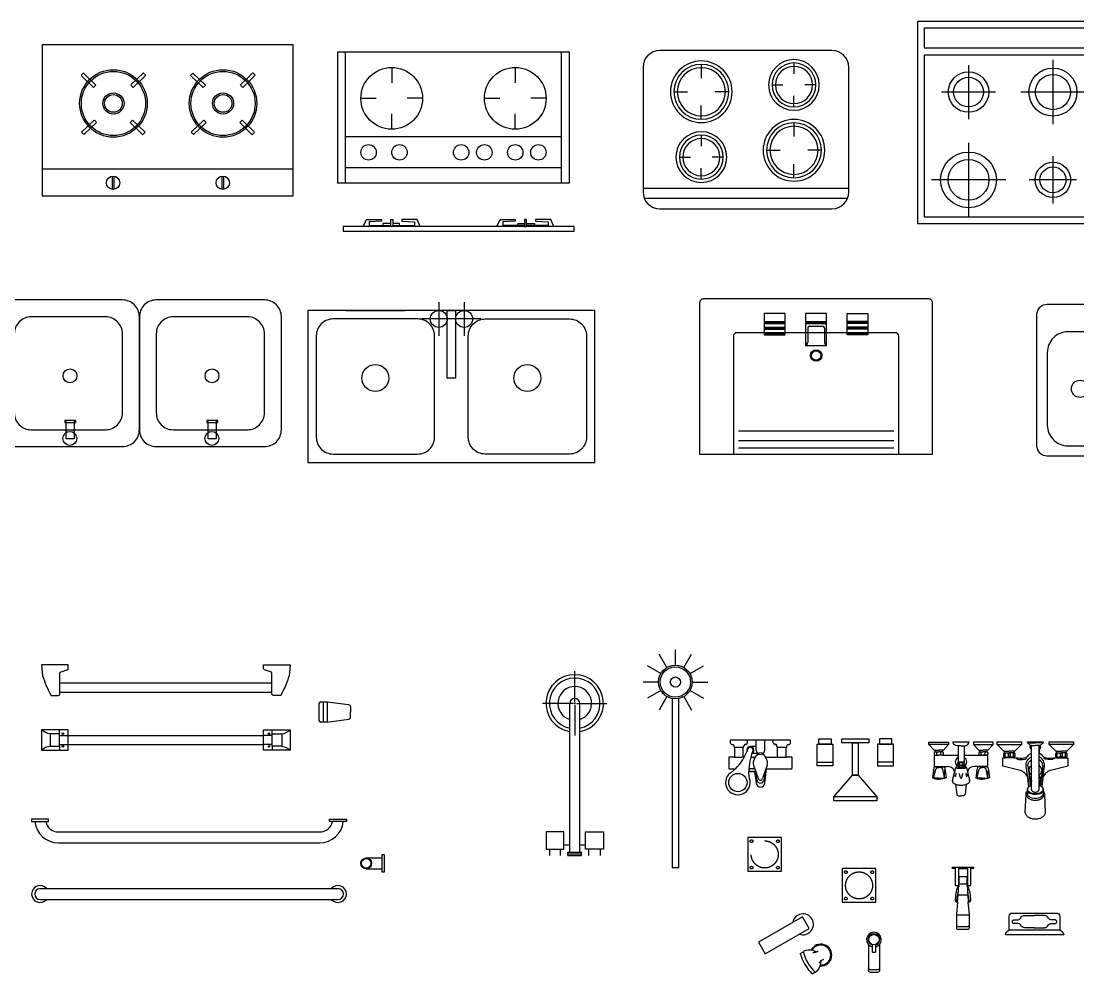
# Model space of a CAD drawing. Header units: millimetres. Extents: x 14385 to 129787, y 107826 to 186798.
# Drawn here: x 46606 to 49735, y 140502 to 143323 of the extents above; entities that cross this region are included whole.
import ezdxf

# ---------------------------------------------------------------- set-up
doc = ezdxf.new("R2010")
doc.units = ezdxf.units.MM
doc.header["$LTSCALE"] = 1000
for name, pattern in [('HIDDEN', [1.875, 1.25, -0.625]), ('HIDDEN2', [0.1875, 0.125, -0.0625]), ('HIDDENX2', [0.75, 0.5, -0.25])]:
    doc.linetypes.add(name, pattern=pattern)
doc.layers.add('FF-FIXT', color=31, linetype='Continuous')

# ---------------------------------------------------------------- blocks, each defined once
blk = doc.blocks.new('A$CA0C0')
at = {"color": 8}
blk.add_line((0.0429, 0.1872), (0.0409, 0.1872), dxfattribs=at)
at = {"color": 35}
for p, q in [((0.0064, 0.0688), (0.0064, 0.0547)), ((0.0533, 0.0688), (0.0533, 0.0547))]:
    blk.add_line(p, q, dxfattribs=at)
at = {"color": 0, "linetype": 'Continuous'}
blk.add_lwpolyline([(0.0004, 0.0003), (0.0028, 0.0545, -0.138318), (0.0046, 0.0611, -0.037038), (0.0064, 0.0636), (0.0064, 0.0688, -0.166556), (0.0079, 0.0731, -0.053572), (0.0104, 0.0757), (0.0079, 0.1022, 0.262594), (-0.0151, 0.1242), (-0.0661, 0.1372), (-0.0661, 0.1622), (-0.0611, 0.1622), (-0.0611, 0.1642), (-0.0631, 0.1662), (-0.0631, 0.1742), (-0.0611, 0.1762), (-0.0611, 0.1812), (-0.0631, 0.1812), (-0.0831, 0.2012), (-0.0831, 0.2092), (-0.0691, 0.2092), (-0.0481, 0.2092), (-0.0111, 0.2092), (-0.0111, 0.2012), (-0.0311, 0.1812), (-0.0331, 0.1812), (-0.0331, 0.1762), (-0.0311, 0.1742), (-0.0311, 0.1662), (-0.0331, 0.1642), (-0.0331, 0.1622), (-0.0221, 0.1622, 0.124787), (0.0019, 0.1632, 0.150148), (0.0079, 0.1672, -0.138484), (0.0189, 0.1767), (0.0189, 0.1872), (0.0169, 0.1872, -0.300347), (0.0162, 0.1982), (0.0159, 0.1982), (0.0069, 0.2062), (0.0069, 0.2092), (0.0189, 0.2092), (0.0409, 0.2092), (0.0529, 0.2092), (0.0529, 0.2062), (0.0439, 0.1982), (0.0435, 0.1982, -0.300347), (0.0429, 0.1872), (0.0409, 0.1872), (0.0409, 0.1767, -0.138484), (0.0519, 0.1672, 0.150148), (0.0579, 0.1632, 0.124787), (0.0819, 0.1622), (0.0929, 0.1622), (0.0929, 0.1642), (0.0909, 0.1662), (0.0909, 0.1742), (0.0929, 0.1762), (0.0929, 0.1812), (0.0909, 0.1812), (0.0709, 0.2012), (0.0709, 0.2092), (0.1079, 0.2092), (0.1289, 0.2092), (0.1429, 0.2092), (0.1429, 0.2012), (0.1229, 0.1812), (0.1209, 0.1812), (0.1209, 0.1762), (0.1229, 0.1742), (0.1229, 0.1662), (0.1209, 0.1642), (0.1209, 0.1622), (0.1259, 0.1622), (0.1259, 0.1372), (0.0749, 0.1242, 0.262594), (0.0519, 0.1022), (0.0493, 0.0757, -0.053572), (0.0518, 0.0731, -0.166556), (0.0533, 0.0688), (0.0533, 0.0634, -0.034344), (0.0549, 0.0611, -0.138318), (0.0568, 0.0545), (0.0593, 0.0003, -0.137703), (0.0573, -0.0069, -0.107036), (0.0507, -0.0139, -0.080802), (0.0415, -0.0181, -0.068708), (0.0299, -0.0197, -0.068708), (0.0182, -0.0181, -0.080802), (0.009, -0.0139, -0.107036), (0.0025, -0.0069, -0.137703)], format="xyb", close=True, dxfattribs=at)
at = {"color": 35}
for points in [[(-0.0831, 0.2012), (-0.0111, 0.2012)], [(0.0069, 0.2062), (0.0299, 0.2062)], [(0.0162, 0.1982), (0.0189, 0.1982)], [(0.0189, 0.1982), (0.0299, 0.1982)], [(0.0189, 0.0682), (0.0189, 0.1982)], [(0.0529, 0.2062), (0.0299, 0.2062)], [(0.0409, 0.1982), (0.0299, 0.1982)], [(0.0435, 0.1982), (0.0409, 0.1982)], [(0.0409, 0.0682), (0.0409, 0.1982)], [(0.1429, 0.2012), (0.0709, 0.2012)], [(-0.0611, 0.1812), (-0.0471, 0.1812)], [(-0.0331, 0.1622), (-0.0611, 0.1622)], [(-0.0331, 0.1812), (-0.0471, 0.1812)], [(0.0929, 0.1762), (0.1069, 0.1762)], [(0.0929, 0.1622), (0.1209, 0.1622)], [(0.1209, 0.1762), (0.1069, 0.1762)]]:
    blk.add_lwpolyline(points, dxfattribs=at)
at = {"color": 39}
for points in [[(0.0179, 0.1982, 0.203453), (0.0172, 0.1979, 0.097163), (0.0164, 0.1967, 0.054131), (0.016, 0.1952, 0.041072), (0.0159, 0.1932, 0.041072), (0.016, 0.1911, 0.054131), (0.0164, 0.1896, 0.097163), (0.0172, 0.1884, 0.203453), (0.0179, 0.1882, 0.203453), (0.0185, 0.1884, 0.037953), (0.0189, 0.1889, 0.054131)], [(0.0189, 0.1975, 0.037953), (0.0185, 0.1979, 0.203453), (0.0179, 0.1982, 0.203453)], [(0.0419, 0.1982, -0.203453), (0.0425, 0.1979, -0.097163), (0.0433, 0.1967, -0.054131), (0.0437, 0.1952, -0.041072), (0.0439, 0.1932, -0.041072), (0.0437, 0.1911, -0.054131), (0.0433, 0.1896, -0.097163), (0.0425, 0.1884, -0.203453), (0.0419, 0.1882, -0.203453), (0.0412, 0.1884, -0.037953), (0.0409, 0.1889, -0.054131)], [(0.0409, 0.1975, -0.037953), (0.0412, 0.1979, -0.203453), (0.0419, 0.1982, -0.203453)], [(-0.0281, 0.1622, 0.205258), (-0.0201, 0.1572, 0.137424), (0.0049, 0.1602, 5.029097)], [(0.0079, 0.1032), (0.0029, 0.1362, -0.341063), (0.0189, 0.165, -0.987421)], [(0.0519, 0.1032), (0.0569, 0.1362, 0.341063), (0.0409, 0.165, 0.987421)], [(0.0879, 0.1622, -0.205258), (0.0799, 0.1572, -0.137424), (0.0549, 0.1602, -5.029097)], [(0.0079, 0.1382, -0.265345), (0.0189, 0.1564, -0.685598)], [(0.0079, 0.1382), (0.0158, 0.0788, 0.389882)], [(0.0519, 0.1382, 0.265345), (0.0409, 0.1564, 0.685598)], [(0.0519, 0.1382), (0.0439, 0.0788, -0.389882)], [(0.0129, 0.1002, -0.339407), (0.0189, 0.1061)], [(0.0189, 0.1038, 0.270156), (0.0149, 0.0992), (0.0176, 0.0795, 0.398282)], [(0.0469, 0.1002, 0.339407), (0.0409, 0.1061)], [(0.0409, 0.1038, -0.270156), (0.0449, 0.0992), (0.0421, 0.0795, -0.398282)], [(0.0064, 0.0636, 0.037038), (0.0046, 0.0611, 0.138318), (0.0028, 0.0545, 0.138318), (0.0046, 0.048, 0.107063), (0.0107, 0.0416, 0.080523), (0.0191, 0.0378, 0.068353), (0.0298, 0.0363, 0.068353), (0.0405, 0.0378, 0.080523), (0.0489, 0.0416, 0.107063), (0.0549, 0.048, 0.138318), (0.0568, 0.0545, 0.138318), (0.0549, 0.0611, 0.034344), (0.0533, 0.0634, 0.080523)], [(0.0065, 0.0675, 0.045176), (0.0064, 0.0663, 0.166556), (0.0079, 0.062, 0.10552), (0.0133, 0.0574, 0.068258), (0.0204, 0.0548, 0.054428), (0.0299, 0.0538, 0.054428), (0.0393, 0.0548, 0.068258), (0.0464, 0.0574, 0.10552), (0.0518, 0.062, 0.166556), (0.0533, 0.0663, 0.045176), (0.0532, 0.0675, 0.10552)]]:
    blk.add_lwpolyline(points, format="xyb", dxfattribs=at)
for points in [[(-0.0631, 0.1662), (-0.0591, 0.1662), (-0.0591, 0.1742), (-0.0631, 0.1742)], [(-0.0611, 0.1762), (-0.0471, 0.1762)], [(-0.0611, 0.1642), (-0.0471, 0.1642)], [(-0.0591, 0.1742), (-0.0561, 0.1762)], [(-0.0591, 0.1662), (-0.0571, 0.1642)], [(-0.0521, 0.1762), (-0.0501, 0.1742), (-0.0501, 0.1662), (-0.0521, 0.1642)], [(-0.0501, 0.1742), (-0.0471, 0.1742)], [(-0.0501, 0.1662), (-0.0471, 0.1662)], [(-0.0331, 0.1762), (-0.0471, 0.1762)], [(-0.0441, 0.1742), (-0.0471, 0.1742)], [(-0.0441, 0.1662), (-0.0471, 0.1662)], [(-0.0331, 0.1642), (-0.0471, 0.1642)], [(-0.0421, 0.1762), (-0.0441, 0.1742), (-0.0441, 0.1662), (-0.0421, 0.1642)], [(-0.0351, 0.1742), (-0.0381, 0.1762)], [(-0.0351, 0.1662), (-0.0371, 0.1642)], [(-0.0311, 0.1662), (-0.0351, 0.1662), (-0.0351, 0.1742), (-0.0311, 0.1742)], [(0.0909, 0.1662), (0.0949, 0.1662), (0.0949, 0.1742), (0.0909, 0.1742)], [(0.0929, 0.1812), (0.1069, 0.1812)], [(0.0929, 0.1642), (0.1069, 0.1642)], [(0.0949, 0.1742), (0.0979, 0.1762)], [(0.0949, 0.1662), (0.0969, 0.1642)], [(0.1019, 0.1762), (0.1039, 0.1742), (0.1039, 0.1662), (0.1019, 0.1642)], [(0.1039, 0.1742), (0.1069, 0.1742)], [(0.1039, 0.1662), (0.1069, 0.1662)], [(0.1209, 0.1812), (0.1069, 0.1812)], [(0.1099, 0.1742), (0.1069, 0.1742)], [(0.1099, 0.1662), (0.1069, 0.1662)], [(0.1209, 0.1642), (0.1069, 0.1642)], [(0.1119, 0.1762), (0.1099, 0.1742), (0.1099, 0.1662), (0.1119, 0.1642)], [(0.1189, 0.1742), (0.1159, 0.1762)], [(0.1189, 0.1662), (0.1169, 0.1642)], [(0.1229, 0.1662), (0.1189, 0.1662), (0.1189, 0.1742), (0.1229, 0.1742)]]:
    blk.add_lwpolyline(points, dxfattribs=at)
at = {"color": 8}
for points in [[(-0.0221, 0.1622, 0.124787), (0.0019, 0.1632, 0.150148), (0.0079, 0.1672, -0.138484), (0.0189, 0.1767, -0.763371)], [(0.0079, 0.1032), (0.0111, 0.0763, 0.344513)], [(0.0519, 0.1032), (0.0486, 0.0763, -0.344513)]]:
    blk.add_lwpolyline(points, format="xyb", dxfattribs=at)
at = {"color": 35}
for points in [[(0.0189, 0.0799, 0.054612), (0.0133, 0.0776, 0.10552), (0.0079, 0.0731, 0.166556), (0.0064, 0.0688, 0.166556), (0.0079, 0.0645, 0.10552), (0.0133, 0.0599, 0.068258), (0.0204, 0.0573, 0.054428), (0.0299, 0.0563, 0.054428), (0.0393, 0.0573, 0.068258), (0.0464, 0.0599, 0.10552), (0.0518, 0.0645, 0.166556), (0.0533, 0.0688, 0.166556), (0.0518, 0.0731, 0.10552), (0.0464, 0.0776, 0.053866), (0.0409, 0.0799, 0.054428)], [(0.0189, 0.0682, 0.130159), (0.0196, 0.0652, 0.106469), (0.0221, 0.0625, 0.084248), (0.0255, 0.0608, 0.073281), (0.0299, 0.0602, 0.073281), (0.0342, 0.0608, 0.084248), (0.0376, 0.0625, 0.106469), (0.0401, 0.0652, 0.130159), (0.0409, 0.0682, 0.130159)], [(0.0064, 0.0547, 0.166556), (0.0079, 0.0505, 0.10552), (0.0133, 0.0459, 0.068258), (0.0204, 0.0433, 0.054428), (0.0299, 0.0422, 0.054428), (0.0393, 0.0433, 0.068258), (0.0464, 0.0459, 0.10552), (0.0518, 0.0505, 0.166556), (0.0533, 0.0547, 0.166556)]]:
    blk.add_lwpolyline(points, format="xyb", dxfattribs=at)
at = {"color": 8}
blk.add_lwpolyline([(0.0099, 0.0752), (0.0099, 0.0761)], dxfattribs=at)
at = {"color": 39}
for centre, radius, start, end in [((0.0299, 0.1252), 0.019, 125.3765, 234.6235), ((0.0299, 0.1252), 0.012, 156.4435, 203.5565), ((0.0299, 0.1252), 0.019, 305.3765, 54.6235), ((0.0299, 0.1252), 0.012, 336.4435, 23.5565), ((0.0297, 0.0884), 0.0128, 148.0749, 157.9391), ((0.03, 0.0884), 0.0128, 22.0609, 31.9251), ((0.0299, 0.0852), 0.013, 147.7958, 205.2047), ((0.0299, 0.0852), 0.013, 334.7953, 32.2042)]:
    blk.add_arc(centre, radius, start, end, dxfattribs=at)
blk = doc.blocks.new('TS308BXP')
for p, q in [((-0.0089, -0.0115), (-0.0089, -0.0584)), ((0.009, -0.0115), (0.009, -0.0584)), ((-0.0089, -0.0584), (0.009, -0.0584)), ((-0.0523, -0.072), (-0.0397, -0.072)), ((-0.025, -0.1129), (-0.0158, -0.0751)), ((-0.0205, -0.0846), (-0.0197, -0.0913)), ((-0.0089, -0.0702), (-0.0089, -0.0734)), ((-0.0089, -0.0702), (0.009, -0.0702)), ((0.009, -0.0702), (0.009, -0.0734)), ((0.0159, -0.0751), (0.0251, -0.1129)), ((0.0517, -0.072), (0.0391, -0.072)), ((-0.0255, -0.1152), (-0.0255, -0.1151)), ((-0.016, -0.1249), (-0.0129, -0.1538)), ((0.0155, -0.1251), (0.0123, -0.1538)), ((-0.0071, -0.1588), (0, -0.1588)), ((0.0065, -0.1588), (-0.0005, -0.1588))]:
    blk.add_line(p, q)
at = {"color": 39}
for p, q in [((0.0199, -0.0846), (0.0194, -0.0895)), ((0.0256, -0.1151), (0.0256, -0.1152))]:
    blk.add_line(p, q, dxfattribs=at)
for points in [[(-0.0951, -0.0074), (-0.0951, 0)], [(-0.0951, 0), (-0.0367, 0), (-0.0367, -0.0074)], [(0.0243, 0), (-0.0243, 0)], [(0.0951, 0), (0.0367, 0), (0.0367, -0.0074)], [(0.0951, -0.0074), (0.0951, 0)], [(-0.0951, -0.0074), (-0.0795, -0.0242), (-0.0765, -0.0242)], [(-0.0765, -0.0284), (-0.0791, -0.0306), (-0.0791, -0.0368), (-0.0765, -0.0388)], [(-0.0765, -0.0242), (-0.0765, -0.0284)], [(-0.0367, -0.0074), (-0.0523, -0.0242), (-0.0553, -0.0242)], [(-0.0553, -0.0242), (-0.0553, -0.0284)], [(-0.0553, -0.0284), (-0.0527, -0.0306), (-0.0527, -0.0368), (-0.0553, -0.0388)], [(0.0367, -0.0074), (0.0523, -0.0242), (0.0553, -0.0242)], [(0.0553, -0.0284), (0.0527, -0.0306), (0.0527, -0.0368), (0.0553, -0.0388)], [(0.0553, -0.0242), (0.0553, -0.0284)], [(0.0951, -0.0074), (0.0795, -0.0242), (0.0765, -0.0242)], [(0.0765, -0.0242), (0.0765, -0.0284)], [(0.0765, -0.0284), (0.0791, -0.0306), (0.0791, -0.0368), (0.0765, -0.0388)], [(-0.0557, -0.0388), (-0.0089, -0.0388)], [(0.009, -0.0388), (0.0759, -0.0388)], [(-0.0767, -0.072), (-0.0767, -0.0732)], [(-0.0523, -0.0732), (-0.0523, -0.072)], [(0.0517, -0.0732), (0.0517, -0.072)], [(0.0759, -0.072), (0.0761, -0.072)], [(0.0761, -0.072), (0.0761, -0.0732)]]:
    blk.add_lwpolyline(points)
for points in [[(-0.0087, -0.0115), (-0.0104, -0.0115, -0.306892), (-0.0243, 0, -0.144693)], [(0.0087, -0.0115), (0.0105, -0.0115, 0.306892), (0.0244, 0, 0.144693)], [(0, -0.0115), (-0.0087, -0.0115, -0.306892)], [(0, -0.0115), (0.0087, -0.0115, 0.306892)], [(-0.0765, -0.0388), (-0.0795, -0.0408), (-0.0795, -0.0698, 0.486035), (-0.0767, -0.072)], [(0.0789, -0.0698), (0.0789, -0.0408, 0.414214), (0.0769, -0.0388), (0.0759, -0.0388)], [(-0.0767, -0.0732, 0.267309), (-0.0801, -0.0756, 0.037287), (-0.0847, -0.106, 0.091288), (-0.0645, -0.1102, 2.64258)], [(-0.0523, -0.0732, -0.267309), (-0.0489, -0.0756, -0.037287), (-0.0443, -0.106, -0.091288), (-0.0645, -0.1102, -2.64258)], [(-0.0158, -0.0751, 0.3077), (-0.0153, -0.0757, 0.053632), (-0.0111, -0.0769, 0.023671), (-0.0065, -0.0774, 0.016947), (0, -0.0777, 0.016947), (0.0066, -0.0774, 0.023671), (0.0112, -0.0769, 0.053632), (0.0154, -0.0757, 0.3077), (0.0159, -0.0751, 0.3077), (0.0154, -0.0744, 0.053632), (0.0112, -0.0732, 0.011239), (0.009, -0.0729, 0.016947)], [(-0.0089, -0.0729, 0.011239), (-0.0111, -0.0732, 0.053632), (-0.0153, -0.0744, 0.3077), (-0.0158, -0.0751, 0.3077)], [(-0.0089, -0.0734, 0.30319), (-0.0087, -0.0738, 0.055829), (-0.0063, -0.0745, 0.024787), (-0.0037, -0.0748, 0.017768), (0, -0.0749, 0.017768), (0.0038, -0.0748, 0.024787), (0.0064, -0.0745, 0.055829), (0.0088, -0.0738, 0.30319), (0.009, -0.0734, 0.30319)], [(0.0517, -0.0732, 0.267309), (0.0483, -0.0756, 0.037287), (0.0437, -0.106, 0.091288), (0.0639, -0.1102, 2.64258)], [(0.0761, -0.0732, -0.267309), (0.0795, -0.0756, -0.037287), (0.0841, -0.106, -0.091288), (0.0639, -0.1102, -2.64258)], [(0.0789, -0.0698, -0.486035), (0.0761, -0.072)], [(-0.025, -0.1129, 0.106666), (-0.0255, -0.1155, 0.181788), (-0.024, -0.1195, 0.102793), (-0.018, -0.124, 0.06216), (-0.0103, -0.1265, 0.0484), (0, -0.1275, 0.0484), (0.0104, -0.1265, 0.06216), (0.0181, -0.124, 0.102793), (0.0241, -0.1195, 0.181788), (0.0256, -0.1155, 0.106666), (0.0251, -0.1129, 0.102793)]]:
    blk.add_lwpolyline(points, format="xyb")
for points in [[(-0.0367, -0.0074), (-0.0951, -0.0074)], [(-0.0765, -0.0242), (-0.0659, -0.0242)], [(-0.0765, -0.0284), (-0.0659, -0.0284)], [(-0.0739, -0.0388), (-0.0717, -0.0368), (-0.0717, -0.0306), (-0.0739, -0.0284)], [(-0.0717, -0.0306), (-0.0689, -0.0284)], [(-0.0553, -0.0242), (-0.0659, -0.0242)], [(-0.0553, -0.0284), (-0.0659, -0.0284)], [(-0.0601, -0.0306), (-0.0629, -0.0284)], [(-0.0579, -0.0388), (-0.0601, -0.0368), (-0.0601, -0.0306), (-0.0579, -0.0284)], [(0.0367, -0.0074), (0.0951, -0.0074)], [(0.0553, -0.0242), (0.0659, -0.0242)], [(0.0553, -0.0284), (0.0659, -0.0284)], [(0.0579, -0.0388), (0.0601, -0.0368), (0.0601, -0.0306), (0.0579, -0.0284)], [(0.0601, -0.0306), (0.0629, -0.0284)], [(0.0765, -0.0242), (0.0659, -0.0242)], [(0.0765, -0.0284), (0.0659, -0.0284)], [(0.0717, -0.0306), (0.0689, -0.0284)], [(0.0739, -0.0388), (0.0717, -0.0368), (0.0717, -0.0306), (0.0739, -0.0284)], [(-0.0765, -0.0388), (-0.0659, -0.0388)], [(-0.0717, -0.0368), (-0.0689, -0.0388)], [(-0.0553, -0.0388), (-0.0659, -0.0388)], [(-0.0601, -0.0368), (-0.0629, -0.0388)], [(0.0553, -0.0388), (0.0659, -0.0388)], [(0.0601, -0.0368), (0.0629, -0.0388)], [(0.0765, -0.0388), (0.0659, -0.0388)], [(0.0717, -0.0368), (0.0689, -0.0388)], [(-0.0767, -0.0732), (-0.0523, -0.0732)], [(-0.0151, -0.0916), (-0.0159, -0.1023), (-0.0191, -0.1011), (-0.0207, -0.0955)], [(-0.0056, -0.0933), (-0.0025, -0.1059), (0.0026, -0.1059), (0.0057, -0.0933)], [(0.0145, -0.0911), (0.0153, -0.1023), (0.0185, -0.1011), (0.0205, -0.0942)], [(0.0761, -0.0732), (0.0517, -0.0732)]]:
    blk.add_lwpolyline(points, dxfattribs=at)
for points in [[(-0.0099, -0.0687, 0.040608), (-0.0091, -0.0685, 0.095588), (-0.0076, -0.0675, 0.10105), (-0.0065, -0.066, 0.105283), (-0.0062, -0.0643, 0.105283), (-0.0065, -0.0626, 0.10105), (-0.0076, -0.0611, 0.095588), (-0.0091, -0.0602, 0.040608), (-0.0099, -0.0599, 0.092055)], [(0.01, -0.0687, -0.040608), (0.0092, -0.0685, -0.095588), (0.0077, -0.0675, -0.10105), (0.0066, -0.066, -0.105283), (0.0063, -0.0643, -0.105283), (0.0066, -0.0626, -0.10105), (0.0077, -0.0611, -0.095588), (0.0092, -0.0602, -0.040608), (0.01, -0.0599, -0.092055)], [(-0.0847, -0.106, 0.167018), (-0.0803, -0.1046, 0.059643), (-0.0815, -0.0823, -3.293794)], [(-0.0645, -0.1068), (-0.0763, -0.1068, -0.256857), (-0.0803, -0.1046), (-0.0747, -0.0806, -0.295314), (-0.0645, -0.0748, -0.695222)], [(-0.0767, -0.072), (-0.0523, -0.072, -0.298825)], [(-0.0645, -0.1068), (-0.0527, -0.1068, 0.256857), (-0.0487, -0.1046), (-0.0543, -0.0806, 0.295314), (-0.0645, -0.0748, 0.695222)], [(-0.0443, -0.106, -0.167018), (-0.0487, -0.1046, -0.059643), (-0.0475, -0.0823, 3.293794)], [(0.0437, -0.106, 0.167018), (0.0481, -0.1046, 0.059643), (0.0469, -0.0823, -3.293794)], [(0.0639, -0.1068), (0.0521, -0.1068, -0.256857), (0.0481, -0.1046), (0.0537, -0.0806, -0.295314), (0.0639, -0.0748, -0.695222)], [(0.0761, -0.072), (0.0517, -0.072, 0.298825)], [(0.0639, -0.1068), (0.0757, -0.1068, 0.256857), (0.0797, -0.1046), (0.0741, -0.0806, 0.295314), (0.0639, -0.0748, 0.695222)], [(0.0841, -0.106, -0.167018), (0.0797, -0.1046, -0.059643), (0.0809, -0.0823, 3.293794)]]:
    blk.add_lwpolyline(points, format="xyb", dxfattribs=at)
blk.add_lwpolyline([(0, -0.0598, 0.092055), (-0.0018, -0.0602, 0.095588), (-0.0034, -0.0611, 0.10105), (-0.0044, -0.0626, 0.105283), (-0.0048, -0.0643, 0.105283), (-0.0044, -0.066, 0.10105), (-0.0034, -0.0675, 0.095588), (-0.0018, -0.0685, 0.092055), (0, -0.0688, 0.092055), (0.0019, -0.0685, 0.095588), (0.0035, -0.0675, 0.10105), (0.0045, -0.066, 0.105283), (0.0049, -0.0643, 0.105283), (0.0045, -0.0626, 0.10105), (0.0035, -0.0611, 0.095588), (0.0019, -0.0602, 0.092055)], format="xyb", close=True, dxfattribs=at)
for start, end in [(122.2278, 235.4154), (304.4767, 58.4244)]:
    blk.add_arc((0.0001, -0.059), 0.017, start, end, dxfattribs=at)
for centre, radius, start, end in [((-0.0019, -0.0643), 0.00916, 140.1022, 219.8978), ((0.002, -0.0643), 0.00916, 320.1022, 39.8978), ((-0.0397, -0.0929), 0.0209, 23.4502, 90), ((0.0391, -0.0929), 0.0209, 90, 156.5498), ((-0.0073, -0.1532), 0.0056, 186.0979, 272.3749), ((0.0068, -0.1532), 0.0056, 267.6251, 353.9021)]:
    blk.add_arc(centre, radius, start, end)
blk = doc.blocks.new('A$C9024')
at = {"color": 0, "linetype": 'Continuous'}
blk.add_lwpolyline([(0.0005, 0.0005, -0.172163), (0.0122, 0.0151), (0.0122, 0.0557, -0.414214), (0.0211, 0.0646), (0.1529, 0.0646, -0.414214), (0.1618, 0.0557), (0.1618, 0.0151, -0.172163), (0.1736, 0.0005)], format="xyb", close=True, dxfattribs=at)
at = {"color": 8}
for points in [[(0.0862, 0.0212), (0.0579, 0.0212, -0.223819), (0.0488, 0.0255), (0.0455, 0.0296, 0.223819), (0.0364, 0.0338), (0.0265, 0.0338, -0.414214), (0.0215, 0.0388), (0.0215, 0.0396, -0.414214), (0.0265, 0.0446), (0.0362, 0.0446, 0.230759), (0.0455, 0.0492), (0.0488, 0.0534, -0.230759), (0.0581, 0.0579), (0.087, 0.0579)], [(0.0862, 0.0212), (0.1162, 0.0212, 0.223819), (0.1253, 0.0255), (0.1286, 0.0296, -0.223819), (0.1377, 0.0338), (0.1475, 0.0338, 0.414214), (0.1525, 0.0388), (0.1525, 0.0396, 0.414214), (0.1475, 0.0446), (0.1379, 0.0446, -0.230759), (0.1286, 0.0492), (0.1253, 0.0534, 0.230759), (0.116, 0.0579), (0.087, 0.0579)]]:
    blk.add_lwpolyline(points, format="xyb", dxfattribs=at)
blk.add_lwpolyline([(0.0122, 0.0148), (0.1623, 0.0148)], dxfattribs=at)
blk = doc.blocks.new('A$C4C12256C')
at = {"color": 39}
for p, q in [((-450, 5, 0), (-450, 95, 0)), ((-450, 2.5, 0), (-450, -2.5, 0)), ((-455, 0, 0), (-545, 0, 0)), ((-452.5, 0, 0), (-447.5, 0, 0)), ((-450, -5, 0), (-450, -95, 0)), ((-445, 0, 0), (-355, 0, 0))]:
    blk.add_line(p, q, dxfattribs=at)
at = {"color": 0, "linetype": 'Continuous'}
for p, q in [((-30, 32.1, 0), (-30, 15, 0)), ((-30, 32.1, 0), (-30, 15, 0)), ((-10, 15), (-450, 15, 0)), ((0, 20), (-10, 20)), ((-10, -20), (-10, 20)), ((-5, -20), (-5, 20)), ((0, -20), (0, 20)), ((-10, -15), (-450, -15, 0)), ((-30, -15, 0), (-30, -32.1, 0)), ((-30, -15, 0), (-30, -32.1, 0)), ((0, -20), (-10, -20))]:
    blk.add_line(p, q, dxfattribs=at)
at = {"color": 0, "linetype": 'Continuous', "elevation": 0}
for points in [[(-18, 32.1), (-69.4, 32.1), (-69.4, 84.9), (-18, 84.9)], [(-18, -32.1), (-69.4, -32.1), (-69.4, -84.9), (-18, -84.9)]]:
    blk.add_lwpolyline(points, close=True, dxfattribs=at)
for points in [[(-18, 75.2), (0, 75.2)], [(0, 41.8), (-18, 41.8)], [(0, -41.8), (-18, -41.8)], [(-18, -75.2), (0, -75.2)]]:
    blk.add_lwpolyline(points, dxfattribs=at)
at = {"color": 0, "linetype": 'Continuous'}
blk.add_arc((-450, 0, 0), 85, 11.537, 348.463, dxfattribs=at)
at = {"color": 39}
for radius, start, end in [(75, 11.537, 348.463), (15, 90, 270)]:
    blk.add_arc((-450, 0, 0), radius, start, end, dxfattribs=at)
at = {"color": 35}
blk.add_arc((-450, 0, 0), 50, 17.4576, 342.5424, dxfattribs=at)
blk = doc.blocks.new('A$C1F4B1202')
at = {"color": 39}
for p, q in [((-219, 320.2), (-256.4, 356.1)), ((-212.3, 327.6), (-249.5, 363.3)), ((-109.1, 328.1), (-71.8, 363.9)), ((-102.2, 320.8), (-64.9, 356.7)), ((105.5, 320.2), (68.1, 356.1)), ((112.3, 327.6), (75.1, 363.3)), ((215.5, 328.1), (252.7, 363.9)), ((222.3, 320.8), (259.6, 356.7)), ((-254.5, 188.3), (-217.3, 224.1)), ((-66.8, 187.7), (-104, 223.5)), ((70, 188.3), (107.3, 224.1)), ((257.7, 187.7), (220.5, 223.5)), ((-247.6, 181.1), (-210.2, 217)), ((-73.8, 180.5), (-111.1, 216.5)), ((77, 181.1), (114.3, 217)), ((250.8, 180.5), (213.4, 216.5)), ((-163.2, 18.7), (-163.2, 58.2)), ((-158.2, 18.8), (-158.2, 58.1)), ((161.3, 18.7), (161.3, 58.2)), ((166.3, 18.8), (166.3, 58.1))]:
    blk.add_line(p, q, dxfattribs=at)
at = {"color": 35}
blk.add_line((371.9, 78.3), (-371.9, 78.3), dxfattribs=at)
at = {"color": 0, "linetype": 'Continuous'}
blk.add_lwpolyline([(-371.9, 0), (371.9, 0), (371.9, 446.5), (-371.9, 446.5)], close=True, dxfattribs=at)
at = {"color": 35}
for centre in [(-160.4, 273.2), (164.2, 273.2)]:
    blk.add_circle(centre, 100, dxfattribs=at)
at = {"color": 39}
for centre, radius in [((-160.4, 273.2), 95), ((164.2, 273.2), 95), ((-160.4, 273.2), 31.3), ((-160.4, 273.2), 26.3), ((164.2, 273.2), 31.3), ((164.2, 273.2), 26.3), ((-161.2, 38.4), 19.8), ((163.3, 38.4), 19.8)]:
    blk.add_circle(centre, radius, dxfattribs=at)
for centre, radius, start, end in [((-160.4, 273.2), 126.7, 134.6756, 139.1996), ((-160.4, 273.2), 126.7, 41.1639, 45.6876), ((164.2, 273.2), 126.7, 134.6756, 139.1996), ((164.2, 273.2), 126.7, 41.1639, 45.6876), ((-160.4, 273.2), 75.1, 133.6762, 141.3099), ((-160.4, 273.2), 75.1, 39.3045, 46.9367), ((164.2, 273.2), 75.1, 133.6762, 141.3099), ((164.2, 273.2), 75.1, 39.3045, 46.9367), ((-160.4, 273.2), 75.1, 220.8007, 228.4329), ((-160.4, 273.2), 75.1, 310.9527, 318.5864), ((164.2, 273.2), 75.1, 220.8007, 228.4329), ((164.2, 273.2), 75.1, 310.9527, 318.5864), ((-160.4, 273.2), 126.7, 222.0499, 226.5736), ((-160.4, 273.2), 126.7, 313.0629, 317.5869), ((164.2, 273.2), 126.7, 222.0499, 226.5736), ((164.2, 273.2), 126.7, 313.0629, 317.5869)]:
    blk.add_arc(centre, radius, start, end, dxfattribs=at)
blk = doc.blocks.new('A$C321A7405')
at = {"color": 39}
for p, q in [((200.1, 76.9), (200.1, 71.8)), ((232.4, 76.9), (200.1, 76.9)), ((200.1, 71.8), (232.4, 71.8)), ((203.5, 23.1), (203.5, 76.9)), ((227.8, 76.9), (227.8, 23.1)), ((232.4, 71.8), (232.4, 76.9)), ((620.5, 76.9), (620.5, 71.8)), ((652.8, 76.9), (620.5, 76.9)), ((620.5, 71.8), (652.8, 71.8)), ((623.9, 23.1), (623.9, 76.9)), ((648.2, 76.9), (648.2, 23.1)), ((652.8, 71.8), (652.8, 76.9)), ((227.8, 23.1), (203.5, 23.1)), ((648.2, 23.1), (623.9, 23.1))]:
    blk.add_line(p, q, dxfattribs=at)
at = {"color": 0, "linetype": 'Continuous'}
for points in [[(370.4, 434.2), (50, 434.2, 0.414214), (0, 384.2), (0, 50, 0.414214), (50, 0), (370.4, 0, 0.414214), (420.4, 50), (420.4, 384.2, 0.414214)], [(790.8, 434.2), (470.4, 434.2, 0.414214), (420.4, 384.2), (420.4, 50, 0.414214), (470.4, 0), (790.8, 0, 0.414214), (840.8, 50), (840.8, 384.2, 0.414214)]]:
    blk.add_lwpolyline(points, format="xyb", close=True, dxfattribs=at)
at = {"color": 35}
for points in [[(320.4, 384.2), (100, 384.2, 0.414214), (50, 334.2), (50, 100, 0.414214), (100, 50), (320.4, 50, 0.414214), (370.4, 100), (370.4, 334.2, 0.414214)], [(740.8, 384.2), (520.4, 384.2, 0.414214), (470.4, 334.2), (470.4, 100, 0.414214), (520.4, 50), (740.8, 50, 0.414214), (790.8, 100), (790.8, 334.2, 0.414214)]]:
    blk.add_lwpolyline(points, format="xyb", close=True, dxfattribs=at)
at = {"color": 39}
for centre in [(215.1, 209.6), (635.5, 209.6), (214.6, 24.4), (635, 24.4)]:
    blk.add_circle(centre, 20.6, dxfattribs=at)
blk = doc.blocks.new('88')
at = {"color": 0, "linetype": 'HIDDEN'}
for p, q in [((-662.94, 388.62), (22.86, 388.62)), ((-662.94, 0), (-662.94, 388.62)), ((22.86, 388.62), (22.86, 0)), ((22.86, 0), (-662.94, 0))]:
    blk.add_line(p, q, dxfattribs=at)
at = {"color": 35}
for p, q in [((-640.08, 0), (-640.08, 388.62)), ((0, 0), (0, 388.62)), ((0, 137.16), (-640.08, 137.16)), ((0, 45.72), (-640.08, 45.72))]:
    blk.add_line(p, q, dxfattribs=at)
at = {"color": 39}
for p, q in [((-502.92, 342.9), (-502.92, 297.18)), ((-137.16, 342.9), (-137.16, 297.18)), ((-594.36, 251.46), (-548.64, 251.46)), ((-411.48, 251.46), (-457.2, 251.46)), ((-228.6, 251.46), (-182.88, 251.46)), ((-45.72, 251.46), (-91.44, 251.46)), ((-502.92, 160.02), (-502.92, 205.74)), ((-137.16, 160.02), (-137.16, 205.74))]:
    blk.add_line(p, q, dxfattribs=at)
for centre, radius in [((-502.92, 251.46), 91.44), ((-137.16, 251.46), 91.44), ((-571.5, 91.44), 22.86), ((-480.06, 91.44), 22.86), ((-297.18, 91.44), 22.86), ((-228.6, 91.44), 22.86), ((-137.16, 91.44), 22.86), ((-68.58, 91.44), 22.86)]:
    blk.add_circle(centre, radius, dxfattribs=at)
blk = doc.blocks.new('A$C4F542A21')
at = {"color": 0, "linetype": 'Continuous'}
for p, q in [((59.9, 13.9), (69.4, 34.5)), ((69.4, 34.5), (114.2, 34.5)), ((114.2, 34.5), (114.2, 29)), ((219.1, 34.5), (174.2, 34.5)), ((174.2, 34.5), (174.2, 29)), ((228.6, 13.9), (219.1, 34.5)), ((455.6, 13.9), (465.1, 34.5)), ((465.1, 34.5), (510, 34.5)), ((510, 34.5), (510, 29)), ((614.8, 34.5), (569.9, 34.5)), ((569.9, 34.5), (569.9, 29)), ((624.3, 13.9), (614.8, 34.5)), ((114.2, 29), (77.1, 27.2)), ((77.1, 27.2), (77.1, 13.9)), ((77.1, 16.9), (141.3, 16.9)), ((147.2, 16.9), (211.3, 16.9)), ((174.2, 29), (211.3, 27.2)), ((211.3, 27.2), (211.3, 13.9)), ((510, 29), (472.9, 27.2)), ((472.9, 27.2), (472.9, 13.9)), ((537, 16.9), (472.9, 16.9)), ((607.1, 16.9), (542.9, 16.9)), ((569.9, 29), (607.1, 27.2)), ((607.1, 27.2), (607.1, 13.9))]:
    blk.add_line(p, q, dxfattribs=at)
for points in [[(141.3, 34.5), (147.2, 34.5), (147.2, 13.9), (141.3, 13.9)], [(542.9, 34.5), (537, 34.5), (537, 13.9), (542.9, 13.9)], [(0, 0), (684.2, 0), (684.2, 13.9), (0, 13.9)]]:
    blk.add_lwpolyline(points, close=True, dxfattribs=at)
for points in [[(141.3, 23), (117.7, 23), (117.7, 16.9), (141.3, 16.9)], [(147.2, 16.9), (167, 16.9), (167, 23), (147.2, 23)], [(537, 16.9), (517.2, 16.9), (517.2, 23), (537, 23)], [(542.9, 23), (566.5, 23), (566.5, 16.9), (542.9, 16.9)]]:
    blk.add_lwpolyline(points, dxfattribs=at)
blk = doc.blocks.new('炉灶')
at = {"color": 35}
blk.add_line((-61.44, 304.8), (-61.44, -304.8), dxfattribs=at)
at = {"color": 39}
for p, q in [((-30.96, 301.033), (-30.96, -301.033)), ((-346.4, 213.36), (-346.4, 172.72)), ((-152.88, 197.104), (-152.88, 164.592)), ((-427.68, 132.08), (-387.04, 132.08)), ((-265.12, 132.08), (-305.76, 132.08)), ((-217.904, 132.08), (-185.392, 132.08)), ((-87.856, 132.08), (-120.368, 132.08)), ((-152.88, 67.056), (-152.88, 99.568)), ((-346.4, 50.8), (-346.4, 91.44)), ((-173.2, -60.96), (-173.2, -101.6)), ((-366.72, -77.216), (-366.72, -109.728)), ((-431.744, -142.24), (-399.232, -142.24)), ((-301.696, -142.24), (-334.208, -142.24)), ((-254.48, -142.24), (-213.84, -142.24)), ((-91.92, -142.24), (-132.56, -142.24)), ((-366.72, -207.264), (-366.72, -174.752)), ((-173.2, -223.52), (-173.2, -182.88))]:
    blk.add_line(p, q, dxfattribs=at)
at = {"color": 0, "linetype": 'Continuous'}
blk.add_lwpolyline([(-50, -304.8), (-418.64, -304.8, -0.41421356), (-468.64, -254.8), (-468.64, 254.8, -0.41421356), (-418.64, 304.8), (-50, 304.8, -0.41421356), (0, 254.8), (0, -254.8, -0.41421356)], format="xyb", close=True, dxfattribs=at)
at = {"color": 35}
for centre, radius in [((-346.4, 132.08), 91.28), ((-152.88, 132.08), 75.024), ((-173.2, -142.24), 91.28), ((-366.72, -142.24), 75.024)]:
    blk.add_circle(centre, radius, dxfattribs=at)
at = {"color": 39}
for centre, radius in [((-346.4, 132.08), 81.28), ((-346.4, 132.08), 71.28), ((-152.88, 132.08), 65.024), ((-152.88, 132.08), 55.024), ((-173.2, -142.24), 81.28), ((-366.72, -142.24), 65.024), ((-366.72, -142.24), 55.024), ((-173.2, -142.24), 71.28)]:
    blk.add_circle(centre, radius, dxfattribs=at)
blk = doc.blocks.new('做成ACAD TuKuai0658')
at = {"color": 39}
for points in [[(549.5, 50), (549.5, 95.7)], [(524.5, 43.3), (501.7, 82.9)], [(574.5, 43.3), (597.4, 82.9)], [(506.2, 25), (466.6, 47.9)], [(592.8, 25), (632.4, 47.9)], [(599.5, 0), (645.2, 0)], [(506.2, -25), (466.6, -47.9)], [(592.8, -25), (632.4, -47.9)], [(524.5, -43.3), (501.7, -82.9)], [(549.5, -50), (549.5, -95.7)], [(574.5, -43.3), (597.4, -82.9)]]:
    blk.add_lwpolyline(points, dxfattribs=at)
at = {"linetype": 'Continuous'}
blk.add_lwpolyline([(500.5, 10), (0, 10), (0, -10), (500.5, -10)], dxfattribs=at)
for radius in [50, 45]:
    blk.add_circle((549.5, 0), radius, dxfattribs=at)
at = {"color": 39}
blk.add_circle((549.5, 0), 15, dxfattribs=at)
blk = doc.blocks.new('做成ACAD TuKuai0349')
at = {"linetype": 'Continuous'}
for points in [[(-306.8, 450), (306.8, 450, -0.414214), (337.5, 419.3), (337.5, 30.7, -0.414214), (306.8, 0), (-306.8, 0, -0.414214), (-337.5, 30.7), (-337.5, 419.3, -0.414214), (-306.8, 450, -1)], [(-17.8, 362.7), (52.5, 277.2), (70.2, 287.5), (31.4, 391.1, 0.463455), (2, 401.6), (-12.3, 393.4, 0.463454), (-17.8, 362.7, 0.472033)], [(-306.8, 306.8), (-306.8, 92, 0.414214), (-245.5, 30.7), (-184.1, 30.7, 0.414214), (-122.7, 92), (-122.7, 306.8, 0.414214), (-184.1, 368.2), (-245.5, 368.2, 0.414214), (-306.8, 306.8, 1)], [(-21.1, 368.2, 0.411323), (-81.8, 306.8), (-81.8, 92, 0.414214), (-20.5, 30.7), (245.5, 30.7, 0.414214), (306.8, 92), (306.8, 306.8, 0.414214), (245.5, 368.2), (40, 368.2)]]:
    blk.add_lwpolyline(points, format="xyb", dxfattribs=at)
for centre in [(-143.2, 398.9), (-61.4, 398.9), (61.4, 398.9)]:
    blk.add_circle(centre, 20.5, dxfattribs=at)
at = {"color": 39}
for centre in [(-209.7, 199.4), (112.5, 199.4)]:
    blk.add_circle(centre, 25.6, dxfattribs=at)
blk = doc.blocks.new('做成ACAD TuKuai0243')
at = {"color": 35}
for p, q in [((-91.5, 416.6), (-153.6, 416.6)), ((-153.6, 416.6), (-153.6, 353.8)), ((-91.5, 353.8), (-91.5, 416.6)), ((31, 416.6), (-31, 416.6)), ((-31, 416.6), (-31, 322.3)), ((31, 322.3), (31, 416.6)), ((91.5, 353.8), (91.5, 416.6)), ((91.5, 416.6), (153.6, 416.6)), ((153.6, 416.6), (153.6, 353.8)), ((-153.6, 353.8), (-91.5, 353.8)), ((153.6, 353.8), (91.5, 353.8)), ((-31, 322.3), (31, 322.3))]:
    blk.add_line(p, q, dxfattribs=at)
at = {"color": 39}
for p, q in [((-153.6, 393.5), (-91.5, 393.5)), ((-153.6, 389.9), (-91.5, 389.9)), ((-153.6, 387.3), (-91.5, 387.3)), ((-153.6, 376.8), (-91.5, 376.8)), ((-31, 393.5), (31, 393.5)), ((-31, 389.9), (31, 389.9)), ((-31, 387.3), (31, 387.3)), ((-20, 379.2), (20, 379.2)), ((153.6, 393.5), (91.5, 393.5)), ((153.6, 389.9), (91.5, 389.9)), ((153.6, 387.3), (91.5, 387.3)), ((153.6, 376.8), (91.5, 376.8)), ((-153.6, 373.2), (-91.5, 373.2)), ((-153.6, 371.4), (-91.5, 371.4)), ((-153.6, 370.6), (-91.5, 370.6)), ((-153.6, 360), (-91.5, 360)), ((-153.6, 356.4), (-91.5, 356.4)), ((-153.6, 354.6), (-91.5, 354.6)), ((-24.6, 374.6), (-24.6, 332.2)), ((24.6, 374.6), (24.6, 331.4)), ((153.6, 373.2), (91.5, 373.2)), ((153.6, 371.4), (91.5, 371.4)), ((153.6, 370.6), (91.5, 370.6)), ((153.6, 360), (91.5, 360)), ((153.6, 356.4), (91.5, 356.4)), ((153.6, 354.6), (91.5, 354.6)), ((-27.3, 327.8), (-27.3, 322.3)), ((27.3, 327.8), (27.3, 322.3)), ((-230, 69.4), (230, 69.4)), ((-230, 40.5), (230, 40.5)), ((-230, 19.3), (230, 19.3))]:
    blk.add_line(p, q, dxfattribs=at)
at = {"linetype": 'Continuous'}
blk.add_lwpolyline([(-345, 448.5), (-345, 0), (345, 0), (345, 448.5, 0.414214), (333.5, 460), (-333.5, 460, 0.414214), (-345, 448.5, 0)], format="xyb", dxfattribs=at)
at = {"color": 35}
blk.add_lwpolyline([(-245, 350), (-245, 0), (245, 0), (245, 350, 0.414214), (235, 360), (-235, 360, 0.414214)], format="xyb", close=True, dxfattribs=at)
at = {"color": 39}
for radius in [16.9, 13.9]:
    blk.add_circle((0, 292.5), radius, dxfattribs=at)
for centre, radius, start, end in [((-20, 374.6), 4.6, 90, 180), ((20, 374.6), 4.6, 0, 90), ((-28.9, 331.8), 4.28, 291.4245, 5.3529), ((28.9, 331.8), 4.28, 174.6471, 248.5755)]:
    blk.add_arc(centre, radius, start, end, dxfattribs=at)
blk = doc.blocks.new('做成ACAD TuKuai0363')
at = {"color": 39}
for p, q in [((150, 170), (150, 10)), ((400, 185), (400, -5)), ((230, 90), (70, 90)), ((495, 90), (305, 90)), ((150, -60), (150, -280)), ((400, -100), (400, -240)), ((260, -170), (40, -170)), ((470, -170), (330, -170))]:
    blk.add_line(p, q, dxfattribs=at)
at = {"linetype": 'Continuous', "ltscale": 0.05}
for points in [[(550, 300), (550, -300), (0, -300), (0, 300), (550, 300)], [(20, 220), (20, 280), (530, 280), (530, 220), (20, 220)]]:
    blk.add_lwpolyline(points, dxfattribs=at)
blk.add_lwpolyline([(530, 200), (530, -280), (20, -280), (20, 200)], close=True, dxfattribs=at)
at = {"color": 39}
for centre, radius in [((400, 90), 71.2), ((150, 90), 60), ((150, 90), 44), ((400, 90), 52.2), ((150, -170), 82.5), ((150, -170), 60.5), ((400, -170), 52.5), ((400, -170), 38.5)]:
    blk.add_circle(centre, radius, dxfattribs=at)
blk = doc.blocks.new('做成ACAD TuKuai0343')
at = {"linetype": 'Continuous'}
blk.add_line((-312.5, 0), (-137.5, 0), dxfattribs=at)
at = {"color": 39}
for p, q in [((-37.5, 25), (-37.5, -75)), ((37.5, 25), (37.5, -75)), ((87.5, -25), (-87.5, -25))]:
    blk.add_line(p, q, dxfattribs=at)
at = {"linetype": 'Continuous'}
blk.add_lwpolyline([(425, -450), (425, 0), (-425, 0), (-425, -450), (425, -450)], dxfattribs=at)
at = {"color": 35}
blk.add_lwpolyline([(12.5, 0), (12.5, -200), (-12.5, -200), (-12.5, 0), (12.5, 0)], dxfattribs=at)
for points in [[(-400, -375, 0.414214), (-350, -425), (-100, -425, 0.414214), (-50, -375), (-50, -75, 0.414214), (-100, -25), (-350, -25, 0.414214), (-400, -75)], [(400, -375, -0.414214), (350, -425), (100, -425, -0.414214), (50, -375), (50, -75, -0.414214), (100, -25), (350, -25, -0.414214), (400, -75)]]:
    blk.add_lwpolyline(points, format="xyb", close=True, dxfattribs=at)
at = {"color": 39}
for centre, radius in [((-37.5, -25), 25), ((37.5, -25), 25), ((-225, -200), 40), ((225, -200), 40)]:
    blk.add_circle(centre, radius, dxfattribs=at)
blk = doc.blocks.new('做成ACAD TuKuai0197')
at = {"linetype": 'Continuous'}
for p, q in [((69.2, 113.1), (69.2, 66.1)), ((107.9, 8), (171.9, 64)), ((171.9, 64), (171.9, -64)), ((171.9, 64), (183.9, 64)), ((183.9, 64), (183.9, -64)), ((0, -40), (0, 40)), ((0, 40), (12, 40)), ((12, 40), (12, -40)), ((12, 8), (107.9, 8)), ((12, -8), (12, 8)), ((107.9, -8), (107.9, 8)), ((107.9, 8), (107.9, -8)), ((107.9, -8), (12, -8)), ((171.9, -64), (107.9, -8)), ((12, -40), (0, -40)), ((69.2, -113.1), (69.2, -66.1)), ((183.9, -64), (171.9, -64))]:
    blk.add_line(p, q, dxfattribs=at)
for points in [[(15.9, 107.7), (0, 107.7), (0, 71.6), (15.9, 71.6)], [(79.9, 66.1), (79.9, 113.1), (15.9, 113.1), (15.9, 66.1)], [(15.9, -107.7), (0, -107.7), (0, -71.6), (15.9, -71.6)], [(79.9, -66.1), (79.9, -113.1), (15.9, -113.1), (15.9, -66.1)]]:
    blk.add_lwpolyline(points, close=True, dxfattribs=at)
blk = doc.blocks.new('做成ACAD TuKuai0194')
at = {"color": 39}
for p, q in [((-38.2, -8.5), (-38.2, 0)), ((38.2, -8.5), (38.2, 0)), ((-76.5, -21.2), (-51, -21.2)), ((-51, -51), (-51, -21.2)), ((-48.9, -19.1), (-48.9, -17)), ((-44.6, -12.8), (-42.5, -12.8)), ((-12.8, -19.1), (-29.8, -19.1)), ((42.5, -12.8), (44.6, -12.8)), ((48.9, -19.1), (48.9, -17)), ((51, -21.2), (76.5, -21.2)), ((51, -51), (51, -21.2)), ((-76.5, -51), (-48.1, -51)), ((-28.6, -51), (-14.7, -51)), ((-24.7, -40.4), (-24.7, -39.1)), ((-7, -40.4), (-24.7, -40.4)), ((14.7, -51), (76.5, -51)), ((-10.6, -116.9), (-13.7, -92.9)), ((13.7, -92.9), (10.6, -116.9))]:
    blk.add_line(p, q, dxfattribs=at)
at = {"color": 35}
for p, q in [((-12.8, -29.8), (-12.8, 0)), ((12.7, -29.8), (12.7, 0)), ((-18.1, -56.8), (-11.7, -46)), ((18.1, -56.8), (11.7, -46)), ((-20.2, -74.7), (-6.3, -113.8)), ((20.2, -74.7), (6.3, -113.8))]:
    blk.add_line(p, q, dxfattribs=at)
at = {"linetype": 'Continuous'}
blk.add_lwpolyline([(89.2, 0), (-89.2, 0), (-89.2, -8.5, 0.414214), (-85, -12.8), (-82.9, -12.8, -0.414214), (-78.6, -17), (-78.6, -19.1, 0.414214), (-76.5, -21.2), (-76.5, -51), (-93.1, -51, 0.414214), (-93.5, -51.4, 0), (-93.5, -84.6, 0.414214), (-93.1, -85), (-73.9, -85, -0.021921), (-83.7, -93.8, 2.176466), (-32.5, -114.1, -0.034253), (-34.2, -93.5), (-17.3, -93.5), (-12.8, -126.6, 1), (12.7, -126.6), (18.2, -85), (93.1, -85, 0.414214), (93.5, -84.6), (93.5, -51.4, 0.414214), (93.1, -51), (76.5, -51), (76.5, -21.2, 0.414214), (78.6, -19.1), (78.6, -17, -0.414214), (82.9, -12.8), (85, -12.8, 0.414214), (89.2, -8.5), (89.2, 0)], format="xyb", dxfattribs=at)
at = {"color": 4, "linetype": 'Continuous'}
blk.add_lwpolyline([(-17.3, -93.5), (-34.2, -93.5)], dxfattribs=at)
at = {"color": 39}
blk.add_lwpolyline([(-16.5, -85), (-34, -85)], dxfattribs=at)
at = {"color": 35}
blk.add_circle((-66.8, -125.9), 27.1, dxfattribs=at)
for centre, radius, start, end in [((-179, 21.8), 149.8, 314.5086, 340.8254), ((-29.8, -29.8), 8.07, 335.2189, 162.8616), ((0, -29.8), 12.7, 180, 0), ((116.6, -91.5), 150.7, 157.007, 180.75), ((0, -68), 21.2, 148.2053, 198.2932), ((0, -51), 12.7, 23.3316, 156.6684), ((0, -68), 21.2, 341.7068, 31.7947), ((0, -112.6), 6.37, 190.9725, 349.0275)]:
    blk.add_arc(centre, radius, start, end, dxfattribs=at)
at = {"color": 39}
for centre, radius, start, end in [((-51, -19.1), 2.12, 270, 0), ((-44.6, -17), 4.25, 90, 180), ((-42.5, -8.5), 4.25, 270, 0), ((-29.8, -29.8), 10.6, 298.6854, 200.2348), ((42.5, -8.5), 4.25, 180, 270), ((44.6, -17), 4.25, 0, 90), ((51, -19.1), 2.12, 180, 270), ((0, -116.9), 10.6, 180, 0)]:
    blk.add_arc(centre, radius, start, end, dxfattribs=at)
blk = doc.blocks.new('做成ACAD TuKuai0734')
at = {"linetype": 'HIDDEN2'}
blk.add_lwpolyline([(-50, -50), (50, -50), (50, 50), (-50, 50)], close=True, dxfattribs=at)
at = {"color": 8, "linetype": 'HIDDEN2'}
for centre in [(-39.1, 39.1), (39.1, 39.1), (-39.1, -39.1), (39.1, -39.1)]:
    blk.add_circle(centre, 4, dxfattribs=at)
at = {"linetype": 'HIDDEN2'}
blk.add_circle((0, 0), 40, dxfattribs=at)

msp = doc.modelspace()

# ---------------------------------------------------------------- linework, layer by layer
at = {"layer": 'FF-FIXT'}
for p, q in [((47488.5, 141251.2), (47488.5, 141303.2)), ((47492.5, 141307.2), (47511.5, 141307.2)), ((47500.5, 141249.2), (47500.5, 141305.2)), ((47511.5, 141307.2), (47511.5, 141247.2)), ((47498.5, 141247.2), (47492.5, 141247.2)), ((47511.5, 141247.2), (47498.5, 141247.2)), ((49381.4, 140817.1), (49381.4, 140763.1)), ((49407.4, 140817.1), (49407.4, 140763.1)), ((49380.4, 140736.1), (49382.4, 140768.1)), ((49382.4, 140768.1), (49406.4, 140768.1)), ((49406.4, 140768.1), (49408.4, 140736.1)), ((49378.5, 140714.1), (49380.4, 140736.1)), ((49380.4, 140736.1), (49408.4, 140736.1)), ((49408.4, 140736.1), (49410.3, 140714.1)), ((49413.4, 140675.1), (49375.4, 140675.1)), ((49409.4, 140641.1), (49379.4, 140641.1)), ((49114.4, 140588.8), (49114.4, 140512.4)), ((49147.4, 140588.8), (49147.4, 140512.4)), ((48912.7, 140562.5), (48921.4, 140567.5)), ((48947.5, 140501.8), (48956.2, 140506.8))]:
    msp.add_line(p, q, dxfattribs=at)
for points in [[(46666.2, 141416.4), (46669.2, 141384.4, 0.051591), (46694.2, 141326.4), (46716.2, 141326.4, 0.414214), (46720.2, 141330.4), (46720.2, 141392.4, -0.265564), (46724.2, 141396.4), (46742.4, 141402.4, 0.322823), (46745.2, 141406.2), (46745.2, 141416.4)], [(47402.2, 141416.4), (47399.2, 141384.4, -0.051591), (47374.2, 141326.4), (47352.2, 141326.4, -0.414214), (47348.2, 141330.4), (47348.2, 141392.4, 0.265564), (47344.2, 141396.4), (47325.9, 141402.4, -0.322823), (47323.2, 141406.2), (47323.2, 141416.4)], [(49371.4, 140817.1), (49371.4, 140763.1), (49382.1, 140763.1), (49381.9, 140759.7), (49378.6, 140759.7, 0.081947), (49371.3, 140720.2, 0.285928), (49373.9, 140715.2), (49378.5, 140714.1), (49375.4, 140678.1), (49375.4, 140645.1), (49375.4, 140638.1, 0.414214), (49379.4, 140634.1), (49409.4, 140634.1, 0.414214), (49413.4, 140638.1), (49413.4, 140645.1), (49413.4, 140678.1), (49410.3, 140714.1), (49414.9, 140715.2, 0.285928), (49417.5, 140720.2, 0.081947), (49410.2, 140759.7), (49407, 140759.7), (49406.7, 140763.1), (49417.4, 140763.1), (49417.4, 140817.1)]]:
    msp.add_lwpolyline(points, format="xyb", close=True, dxfattribs=at)
for points in [[(47348.2, 141362.4), (46720.2, 141362.4)], [(46720.2, 141335.4), (47349.2, 141335.4)], [(46744.7, 141224.1), (46665.7, 141224.1), (46665.7, 141164.1)], [(46719.2, 141212.1), (46719.2, 141224.1)], [(46744.7, 141180.5), (46744.7, 141224.1)], [(47349.2, 141212.1), (47349.2, 141224.1)], [(46719.2, 141207.7), (46744.7, 141207.7)], [(46744.7, 141207.7), (47323.7, 141207.7)], [(47349.2, 141207.7), (47323.7, 141207.7)], [(46665.7, 141164.1), (46744.7, 141164.1), (46744.7, 141180.5)], [(46719.2, 141180.5), (46744.7, 141180.5)], [(46719.2, 141176.1), (46719.2, 141164.1)], [(46744.7, 141180.5), (47323.7, 141180.5)], [(47349.2, 141180.5), (47323.7, 141180.5)], [(47349.2, 141176.1), (47349.2, 141164.1)], [(46715.8, 140921.9), (47489.9, 140921.9)], [(46715.8, 140889.9), (47489.9, 140889.9)], [(47627.4, 140845), (47674, 140845)], [(47627.4, 140813), (47674, 140813)], [(49362.5, 140815.2), (49362.5, 140816.9)], [(49371.4, 140816.9), (49362.5, 140816.9)], [(49362.5, 140815.2), (49371.4, 140813.7)], [(49371.4, 140815.2), (49362.5, 140815.2)], [(49407.4, 140816.9), (49381.4, 140816.9)], [(49394.4, 140815.2), (49381.4, 140815.2)], [(49406.9, 140812.3), (49381.4, 140812.3)], [(49394.4, 140815.2), (49407.4, 140815.2)], [(49407.4, 140812.3), (49406.9, 140812.3)], [(49426.3, 140816.9), (49417.4, 140816.9)], [(49426.3, 140815.2), (49417.4, 140813.7)], [(49417.4, 140815.2), (49426.3, 140815.2)], [(49426.3, 140815.2), (49426.3, 140816.9)], [(49406.4, 140768.1), (49406.4, 140789.1), (49382.4, 140789.1), (49382.4, 140768.1)], [(46661.7, 140754.2), (47544.1, 140754.2)], [(46661.7, 140722.2), (47544.1, 140722.2)], [(49376, 140719.3), (49372, 140717.1)], [(49412.6, 140719.4), (49416.8, 140717.1)]]:
    msp.add_lwpolyline(points, dxfattribs=at)
for points in [[(47511.5, 141307.2), (47575.3, 141298.9, -0.376715), (47580.5, 141292.9), (47580.5, 141277)], [(47511.5, 141247.2), (47575.3, 141255.5, 0.376715), (47580.5, 141261.4), (47580.5, 141277.3)], [(46691.2, 141212.1, -0.117398), (46665.7, 141224.1, -2.677016)], [(47377.2, 141212.1, 0.117398), (47402.7, 141224.1, 2.677016)], [(46691.2, 141176.1, 0.117398), (46665.7, 141164.1, 2.677016)], [(47377.2, 141176.1, -0.117398), (47402.7, 141164.1, -2.677016)], [(49379.9, 140763.1, 0.007513), (49380.6, 140759.7, 0.799179)], [(49381.8, 140759.7), (49380.3, 140759.7, 0.081947)], [(49407, 140759.7), (49407, 140759.7, -0.081947)], [(49409.8, 140763.1, -0.007513), (49409, 140759.7, -0.799179)], [(49376.3, 140719.8, -0.053226), (49380.8, 140743.4, -0.308192)], [(49412.6, 140719.4, 0.054129), (49408, 140743.4, 0.308192)], [(49135.4, 140588.4), (49135.4, 140567.2, -0.414214), (49133.1, 140564.9), (49128.5, 140564.9, -0.414214), (49126.2, 140567.2), (49126.2, 140588.4)], [(49147.4, 140519.8, -0.414214), (49141, 140513.4), (49130.9, 140513.4), (49120.8, 140513.4, -0.414214), (49114.4, 140519.8)], [(49147.4, 140512.4, -0.414214), (49141, 140506), (49130.9, 140506), (49120.8, 140506, -0.414214), (49114.4, 140512.4)]]:
    msp.add_lwpolyline(points, format="xyb", dxfattribs=at)
for points in [[(47402.7, 141164.1), (47323.7, 141164.1), (47323.7, 141224.1), (47402.7, 141224.1)], [(46691.2, 141176.1), (46719.2, 141176.1), (46719.2, 141212.1), (46691.2, 141212.1)], [(47377.2, 141176.1), (47349.2, 141176.1), (47349.2, 141212.1), (47377.2, 141212.1)], [(46686.8, 140952.5), (46686.8, 140960), (46636.7, 140960), (46636.7, 140952.5)], [(47519, 140952.5), (47519, 140960), (47569.1, 140960), (47569.1, 140952.5)], [(47674, 140803.9), (47681.5, 140803.9), (47681.5, 140854), (47674, 140854)], [(48809.2, 140561.3), (48939.2, 140636.4), (48919.3, 140670.5), (48789.4, 140595.5)]]:
    msp.add_lwpolyline(points, close=True, dxfattribs=at)
at = {"layer": 'FF-FIXT', "linetype": 'HIDDENX2', "ltscale": 50}
msp.add_lwpolyline([(49036.8, 140713.7), (49136.8, 140713.7), (49136.8, 140813.7), (49036.8, 140813.7)], close=True, dxfattribs=at)
at = {"layer": 'FF-FIXT'}
for centre, radius in [((46729.1, 141213.1), 2.37), ((47339.3, 141213.1), 2.37), ((46729.1, 141175.2), 2.37), ((47339.3, 141175.2), 2.37), ((47627.4, 140829), 16), ((47627.4, 140829), 14), ((49130.9, 140603.2), 15.3)]:
    msp.add_circle(centre, radius, dxfattribs=at)
at = {"layer": 'FF-FIXT', "linetype": 'HIDDENX2', "ltscale": 50}
for centre, radius in [((49047.6, 140802.9), 4), ((49086.8, 140763.7), 40), ((49125.9, 140802.9), 4), ((49047.6, 140724.6), 4), ((49125.9, 140724.6), 4)]:
    msp.add_circle(centre, radius, dxfattribs=at)
at = {"layer": 'FF-FIXT'}
for centre, radius, start, end in [((47492.5, 141303.2), 4, 90, 180), ((47498.5, 141305.2), 2, 0, 90), ((47492.5, 141251.2), 4, 180, 270), ((47498.5, 141249.2), 2, 270, 0), ((46715.8, 140960), 70.1, 186.1781, 270), ((46715.8, 140960), 38.1, 191.4205, 270), ((47489.9, 140960), 38.1, 270, 348.5795), ((47489.9, 140960), 70.1, 270, 353.8219), ((46661.7, 140738.2), 25, 39.7918, 320.2082), ((46661.7, 140738.2), 16, 90, 270), ((47544.1, 140738.2), 25, 219.7918, 140.2082), ((47544.1, 140738.2), 16, 270, 90), ((48920.6, 140648.4), 31, 249.579, 170.4211), ((49130.9, 140603.1), 21.9, 281.8667, 257.6583), ((49130.9, 140603.2), 17.3, 285.0827, 254.23), ((49379.4, 140645.9), 4, 180, 270), ((49409.4, 140645.9), 4, 270, 0), ((48973.5, 140557.4), 32.5, 266.8029, 153.6029), ((49034, 140592.7), 125, 193.9427, 226.4631), ((48939, 140537.3), 35, 55.4267, 120.2029), ((49042.7, 140597.7), 125, 193.9427, 226.4631), ((48973.5, 140557.4), 30.6, 267.7906, 152.6152), ((48973.5, 140557.4), 29.6, 268.2874, 152.1184), ((48950.5, 140588.3), 23.7, 267.8028, 310.9357), ((48939, 140537.3), 35, 300.2029, 4.9791), ((48989, 140522.2), 23.7, 109.4701, 152.603)]:
    msp.add_arc(centre, radius, start, end, dxfattribs=at)

# ---------------------------------------------------------------- block references
at = {"layer": 'FF-FIXT', "linetype": 'Continuous', "ltscale": 1000}
for name, p in [('做成ACAD TuKuai0363', (49260.9, 143022.7)), ('做成ACAD TuKuai0243', (48959.6, 142040.1)), ('做成ACAD TuKuai0343', (47879.7, 142465.9)), ('做成ACAD TuKuai0349', (49951, 142034.6))]:
    msp.add_blockref(name, p, dxfattribs=at)
at = {"layer": 'FF-FIXT', "linetype": 'Continuous'}
for name, p in [('A$C1F4B1202', (47039.3, 142805.8)), ('88', (48205.9, 142842.7)), ('A$C4F542A21', (47558.9, 142701)), ('A$C321A7405', (46535.3, 142062.9))]:
    msp.add_blockref(name, p, dxfattribs=at)
at = {"layer": 'FF-FIXT', "linetype": 'Continuous', "xscale": -1, "rotation": 90}
msp.add_blockref('炉灶', (48751.8, 142767.1), dxfattribs=at)
at = {"layer": 'FF-FIXT', "ltscale": 3}
for name, p, rotation in [('做成ACAD TuKuai0658', (48542.9, 140816.4), 90), ('做成ACAD TuKuai0197', (49075.7, 141197.6), 270)]:
    msp.add_blockref(name, p, dxfattribs=dict(at, rotation=rotation))
at = {"layer": 'FF-FIXT', "linetype": 'Continuous', "rotation": 270}
msp.add_blockref('A$C4C12256C', (48244.9, 140852.6), dxfattribs=at)
at = {"layer": 'FF-FIXT', "ltscale": 3}
for name, p in [('做成ACAD TuKuai0194', (48794.7, 141194.2)), ('做成ACAD TuKuai0734', (48807.4, 140855.4))]:
    msp.add_blockref(name, p, dxfattribs=at)
at = {"layer": 'FF-FIXT', "linetype": 'Continuous', "xscale": 1000, "yscale": 1000, "zscale": 1000}
for name, p in [('TS308BXP', (49388.7, 141188)), ('A$CA0C0', (49578.7, 140979.6)), ('A$C9024', (49519.4, 140617.1))]:
    msp.add_blockref(name, p, dxfattribs=at)

doc.saveas('drawing.dxf')
